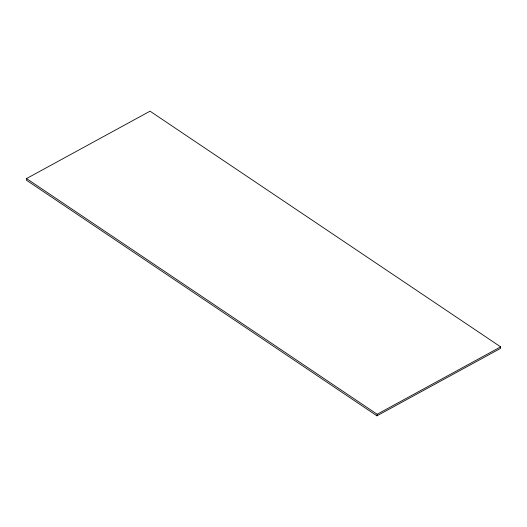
<?xml version="1.0" encoding="UTF-8"?>
<svg xmlns="http://www.w3.org/2000/svg" width="527" height="527" viewBox="0 0 527 527"><rect width="100%" height="100%" fill="white"/><g stroke="black" fill="none" stroke-linecap="round" stroke-linejoin="round"><path stroke-width="0.79" d="M26.541 178.567L26.35 180.129L376.963 415.823L500.459 348.433L500.65 346.871L150.037 111.177L26.541 178.567L377.154 414.262L500.65 346.871M376.963 415.823L377.154 414.262"/></g></svg>
